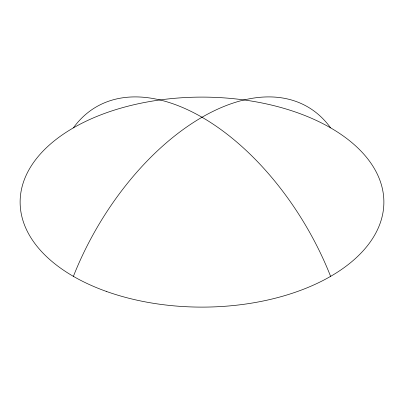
<?xml version="1.0" encoding="UTF-8"?>
<svg xmlns="http://www.w3.org/2000/svg" width="404" height="404" viewBox="0 0 404 404"><rect width="100%" height="100%" fill="white"/><g stroke="black" fill="none" stroke-linecap="round" stroke-linejoin="round"><path stroke-width="0.61" d="M73.392 276.361A211.105 121.882 -60 0 1 330.608 127.861M73.392 127.861A211.105 121.882 60 0 1 330.608 276.361M106.52 291.481A181.876 105.005 0 0 0 383.8 205.161A181.876 105.005 0 0 0 115.68 109.686A181.876 105.005 0 0 0 106.52 291.481"/></g></svg>
